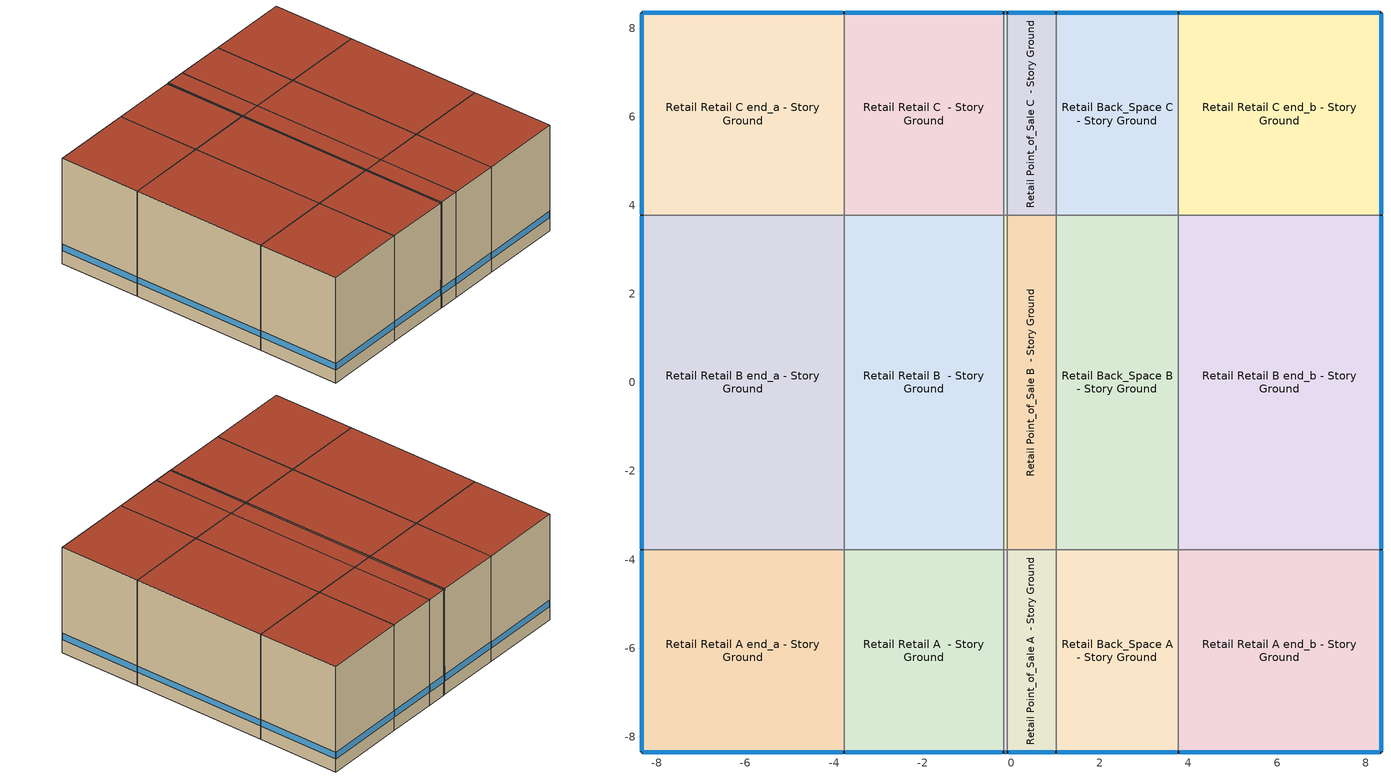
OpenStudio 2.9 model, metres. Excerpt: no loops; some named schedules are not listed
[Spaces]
Retail Retail A end_a - Story Ground
 floor ground (Foundation F 126 Perim 914 Area 209): -8.35,-8.35 -8.35,-3.78 -3.78,-3.78 -3.78,-8.35 z0
 wall outside: -8.35,-3.78 -8.35,-8.35 -3.78,-8.35 z0:6.1
 wall to Retail Retail B end_a - Story Ground: -3.78,-3.78 -8.35,-3.78 z0:6.1
 wall to Retail Retail A  - Story Ground: -3.78,-8.35 -3.78,-3.78 z0:6.1
 window: -8.35,-3.8 -8.35,-8.32 / -8.32,-8.35 -3.8,-8.35 z0.76:1.13
 roof outside: -3.78,-8.35 -3.78,-3.78 -8.35,-3.78 -8.35,-8.35 z6.1
Retail Retail B end_a - Story Ground
 floor ground (Foundation F 126 Perim 755 Area 3452): -8.35,-3.78 -8.35,3.78 -3.78,3.78 -3.78,-3.78 z0
 wall outside: -8.35,3.78 -8.35,-3.78 z0:6.1
 wall to Retail Retail C end_a - Story Ground: -3.78,3.78 -8.35,3.78 z0:6.1
 wall to Retail Retail B  - Story Ground: -3.78,-3.78 -3.78,3.78 z0:6.1
 window: -8.35,3.75 -8.35,-3.75 z0.76:1.13
 roof outside: -3.78,-3.78 -3.78,3.78 -8.35,3.78 -8.35,-3.78 z6.1
Retail Retail C end_a - Story Ground
 floor ground (Foundation F 126 Perim 914 Area 209): -8.35,3.78 -8.35,8.35 -3.78,8.35 -3.78,3.78 z0
 wall outside: -3.78,8.35 -8.35,8.35 -8.35,3.78 z0:6.1
 wall to Retail Retail C  - Story Ground: -3.78,3.78 -3.78,8.35 z0:6.1
 window: -8.35,8.32 -8.35,3.8 / -3.8,8.35 -8.32,8.35 z0.76:1.13
 roof outside: -3.78,3.78 -3.78,8.35 -8.35,8.35 -8.35,3.78 z6.1
Retail Retail A  - Story Ground
 floor ground (Foundation F 126 Perim 36 Area 1647): -3.78,-8.35 -3.78,-3.78 -0.17,-3.78 -0.17,-8.35 z0
 wall outside: -3.78,-8.35 -0.17,-8.35 z0:6.1
 wall to Retail Retail B  - Story Ground: -0.17,-3.78 -3.78,-3.78 z0:6.1
 wall to Retail Entry A  - Story Ground: -0.17,-8.35 -0.17,-3.78 z0:6.1
 window: -3.75,-8.35 -0.2,-8.35 z0.76:1.13
 roof outside: -0.17,-8.35 -0.17,-3.78 -3.78,-3.78 -3.78,-8.35 z6.1
Retail Retail B  - Story Ground
 floor ground (Foundation F 126 Perim 00 Area 272): -3.78,-3.78 -3.78,3.78 -0.17,3.78 -0.17,-3.78 z0
 wall to Retail Retail C  - Story Ground: -0.17,3.78 -3.78,3.78 z0:6.1
 wall to Retail Entry B  - Story Ground: -0.17,-3.78 -0.17,3.78 z0:6.1
 roof outside: -0.17,-3.78 -0.17,3.78 -3.78,3.78 -3.78,-3.78 z6.1
Retail Retail C  - Story Ground
 floor ground (Foundation F 126 Perim 36 Area 1647): -3.78,3.78 -3.78,8.35 -0.17,8.35 -0.17,3.78 z0
 wall outside: -0.17,8.35 -3.78,8.35 z0:6.1
 wall to Retail Entry C  - Story Ground: -0.17,3.78 -0.17,8.35 z0:6.1
 window: -0.2,8.35 -3.75,8.35 z0.76:1.13
 roof outside: -0.17,3.78 -0.17,8.35 -3.78,8.35 -3.78,3.78 z6.1
Retail Entry A  - Story Ground
 floor ground (Foundation F 126 Perim 009 Area 04): -0.17,-8.35 -0.17,-3.78 -0.09,-3.78 -0.09,-8.35 z0
 wall outside: -0.17,-8.35 -0.09,-8.35 z0:6.1
 wall to Retail Entry B  - Story Ground: -0.09,-3.78 -0.17,-3.78 z0:6.1
 wall to Retail Point_of_Sale A  - Story Ground: -0.09,-8.35 -0.09,-3.78 z0:6.1
 window: -0.15,-8.35 -0.11,-8.35 z0.76:1.64
 roof outside: -0.09,-8.35 -0.09,-3.78 -0.17,-3.78 -0.17,-8.35 z6.1
Retail Entry B  - Story Ground
 floor ground (Foundation F 126 Perim 00 Area 066): -0.17,-3.78 -0.17,3.78 -0.09,3.78 -0.09,-3.78 z0
 wall to Retail Entry C  - Story Ground: -0.09,3.78 -0.17,3.78 z0:6.1
 wall to Retail Point_of_Sale B  - Story Ground: -0.09,-3.78 -0.09,3.78 z0:6.1
 roof outside: -0.09,-3.78 -0.09,3.78 -0.17,3.78 -0.17,-3.78 z6.1
Retail Entry C  - Story Ground
 floor ground (Foundation F 126 Perim 009 Area 04): -0.17,3.78 -0.17,8.35 -0.09,8.35 -0.09,3.78 z0
 wall outside: -0.09,8.35 -0.17,8.35 z0:6.1
 wall to Retail Point_of_Sale C  - Story Ground: -0.09,3.78 -0.09,8.35 z0:6.1
 window: -0.11,8.35 -0.15,8.35 z0.76:1.64
 roof outside: -0.09,3.78 -0.09,8.35 -0.17,8.35 -0.17,3.78 z6.1
Retail Point_of_Sale A  - Story Ground
 floor ground (Foundation F 126 Perim 11 Area 501): -0.09,-8.35 -0.09,-3.78 1.01,-3.78 1.01,-8.35 z0
 wall outside: -0.09,-8.35 1.01,-8.35 z0:6.1
 wall to Retail Point_of_Sale B  - Story Ground: 1.01,-3.78 -0.09,-3.78 z0:6.1
 wall to Retail Back_Space A  - Story Ground: 1.01,-8.35 1.01,-3.78 z0:6.1
 window: -0.06,-8.35 0.99,-8.35 z0.76:1.15
 roof outside: 1.01,-8.35 1.01,-3.78 -0.09,-3.78 -0.09,-8.35 z6.1
Retail Point_of_Sale B  - Story Ground
 floor ground (Foundation F 126 Perim 00 Area 828): -0.09,-3.78 -0.09,3.78 1.01,3.78 1.01,-3.78 z0
 wall to Retail Point_of_Sale C  - Story Ground: 1.01,3.78 -0.09,3.78 z0:6.1
 wall to Retail Back_Space B  - Story Ground: 1.01,-3.78 1.01,3.78 z0:6.1
 roof outside: 1.01,-3.78 1.01,3.78 -0.09,3.78 -0.09,-3.78 z6.1
Retail Point_of_Sale C  - Story Ground
 floor ground (Foundation F 126 Perim 11 Area 501): -0.09,3.78 -0.09,8.35 1.01,8.35 1.01,3.78 z0
 wall outside: 1.01,8.35 -0.09,8.35 z0:6.1
 wall to Retail Back_Space C  - Story Ground: 1.01,3.78 1.01,8.35 z0:6.1
 window: 0.99,8.35 -0.06,8.35 z0.76:1.15
 roof outside: 1.01,3.78 1.01,8.35 -0.09,8.35 -0.09,3.78 z6.1
Retail Back_Space A  - Story Ground
 floor ground (Foundation F 126 Perim 276 Area 1264): 1.01,-8.35 1.01,-3.78 3.78,-3.78 3.78,-8.35 z0
 wall outside: 1.01,-8.35 3.78,-8.35 z0:6.1
 wall to Retail Back_Space B  - Story Ground: 3.78,-3.78 1.01,-3.78 z0:6.1
 wall to Retail Retail A end_b - Story Ground: 3.78,-8.35 3.78,-3.78 z0:6.1
 window: 1.04,-8.35 3.75,-8.35 z0.76:1.13
 roof outside: 3.78,-8.35 3.78,-3.78 1.01,-3.78 1.01,-8.35 z6.1
Retail Back_Space B  - Story Ground
 floor ground (Foundation F 126 Perim 00 Area 2087): 1.01,-3.78 1.01,3.78 3.78,3.78 3.78,-3.78 z0
 wall to Retail Back_Space C  - Story Ground: 3.78,3.78 1.01,3.78 z0:6.1
 wall to Retail Retail B end_b - Story Ground: 3.78,-3.78 3.78,3.78 z0:6.1
 roof outside: 3.78,-3.78 3.78,3.78 1.01,3.78 1.01,-3.78 z6.1
Retail Back_Space C  - Story Ground
 floor ground (Foundation F 126 Perim 276 Area 1264): 1.01,3.78 1.01,8.35 3.78,8.35 3.78,3.78 z0
 wall outside: 3.78,8.35 1.01,8.35 z0:6.1
 wall to Retail Retail C end_b - Story Ground: 3.78,3.78 3.78,8.35 z0:6.1
 window: 3.75,8.35 1.04,8.35 z0.76:1.13
 roof outside: 3.78,3.78 3.78,8.35 1.01,8.35 1.01,3.78 z6.1
Retail Retail A end_b - Story Ground
 floor ground (Foundation F 126 Perim 914 Area 209): 3.78,-8.35 3.78,-3.78 8.35,-3.78 8.35,-8.35 z0
 wall outside: 3.78,-8.35 8.35,-8.35 8.35,-3.78 z0:6.1
 wall to Retail Retail B end_b - Story Ground: 8.35,-3.78 3.78,-3.78 z0:6.1
 window: 8.35,-8.32 8.35,-3.8 / 3.8,-8.35 8.32,-8.35 z0.76:1.13
 roof outside: 8.35,-8.35 8.35,-3.78 3.78,-3.78 3.78,-8.35 z6.1
Retail Retail B end_b - Story Ground
 floor ground (Foundation F 126 Perim 755 Area 3452): 3.78,-3.78 3.78,3.78 8.35,3.78 8.35,-3.78 z0
 wall outside: 8.35,-3.78 8.35,3.78 z0:6.1
 wall to Retail Retail C end_b - Story Ground: 8.35,3.78 3.78,3.78 z0:6.1
 window: 8.35,-3.75 8.35,3.75 z0.76:1.13
 roof outside: 8.35,-3.78 8.35,3.78 3.78,3.78 3.78,-3.78 z6.1
Retail Retail C end_b - Story Ground
 floor ground (Foundation F 126 Perim 914 Area 209): 3.78,3.78 3.78,8.35 8.35,8.35 8.35,3.78 z0
 wall outside: 8.35,3.78 8.35,8.35 3.78,8.35 z0:6.1
 window: 8.32,8.35 3.8,8.35 / 8.35,3.8 8.35,8.32 z0.76:1.13
 roof outside: 8.35,3.78 8.35,8.35 3.78,8.35 3.78,3.78 z6.1
[Site]
Youngstown Muni_OH_USA: Latitude {deg}=41.25; Longitude {deg}=-80.67; Time Zone {hr}=-5; Elevation {m}=362; Terrain=City
[Site:WaterMainsTemperature]
Calculation Method=Correlation; Annual Average Outdoor Air Temperature {C}=10.4617; Maximum Difference In Monthly Average Outdoor Air Temperatures {deltaC}=26.79
[SizingPeriod:DesignDay] Daily Dry-Bulb Temperature Range {deltaC}=11.5; Barometric Pressure {Pa}=97051; Wind Speed {m/s}=4.3; Wind Direction {deg}=230; Sky Clearness=0; Rain Indicator=0; Snow Indicator=0; Day of Month=21; Month=7; Day Type=SummerDesignDay; Daylight Saving Time Indicator=0; Dry-Bulb Temperature Range Modifier Type=DefaultMultipliers; Solar Model Indicator=ASHRAETau; ASHRAE Taub=0.424; ASHRAE Taud=2.17
Name | Maximum Dry-Bulb Temperature {C} | Humidity Indicating Conditions at Maximum Dry-Bulb | Humidity Indicating Type
Youngstown Muni Ann Clg .4% Condns DB=>MWB 1 | 31.4 | 22.5 | Wetbulb
Youngstown Muni Ann Clg .4% Condns WB=>MDB 1 | 29.1 | 23.9 | Wetbulb
Youngstown Muni Ann Clg 1% Condns DB=>MWB 1 | 29.9 | 21.7 | Wetbulb
Youngstown Muni Ann Clg 2% Condns DP=>MDB 1 | 24.6 | 20.8 | Dewpoint
[ClimateZones]
Climate Zone Institution Name 1=ASHRAE; Climate Zone Document Name 1=ANSI/ASHRAE Standard 169; Climate Zone Document Year 1=2006; Climate Zone Value 1=ASHRAE 169-2013-5A
[Building]
ComStock DOE Ref Pre-1980|RetailStandalone: North Axis {deg}=315; Default Construction Set=ComStock DOE Ref Pre-1980 - Retail - ASHRAE 169-2013-5A; Default Schedule Set=Building Default Schedule Set; Standards Building Type=Retail
[Site:GroundTemperature:FCfactorMethod]
January Ground Temperature {C}=9.7; February Ground Temperature {C}=6; March Ground Temperature {C}=-2.2; April Ground Temperature {C}=-3.4; May Ground Temperature {C}=-4.2; June Ground Temperature {C}=2.7; July Ground Temperature {C}=7.5; August Ground Temperature {C}=13.7; September Ground Temperature {C}=18.6; October Ground Temperature {C}=22; November Ground Temperature {C}=20.7; December Ground Temperature {C}=16.5
[Construction:FfactorGroundFloor] F-Factor {W/m-K}=1.26344
Name | Area {m2} | PerimeterExposed {m}
Foundation F 126 Perim 914 Area 209 | 20.9032 | 9.144
Foundation F 126 Perim 276 Area 1264 | 12.6399 | 2.76462
Foundation F 126 Perim 755 Area 3452 | 34.5213 | 7.55058
Foundation F 126 Perim 00 Area 2087 | 20.8745 | 0
Foundation F 126 Perim 11 Area 501 | 5.01473 | 1.09683
Foundation F 126 Perim 00 Area 828 | 8.28174 | 0
Foundation F 126 Perim 36 Area 1647 | 16.4698 | 3.60231
Foundation F 126 Perim 009 Area 04 | 0.396904 | 0.0868118
Foundation F 126 Perim 00 Area 272 | 27.1996 | 0
Foundation F 126 Perim 00 Area 066 | 0.65548 | 0
[DefaultConstructionSet]
ComStock DOE Ref Pre-1980 - Retail - ASHRAE 169-2013-5A: Default Exterior Surface Constructions=Default Surface Constructions 1; Default Interior Surface Constructions=Default Surface Constructions 2; Default Ground Contact Surface Constructions=Default Surface Constructions 3; Default Exterior SubSurface Constructions=Default Sub Surface Constructions 1; Default Interior SubSurface Constructions=Default Sub Surface Constructions 2; Interior Partition Construction=Typical Interior Partition
[DefaultSurfaceConstructions]
Name | Floor Construction | Wall Construction | Roof Ceiling Construction
Default Surface Constructions 1 | Typical Insulated Exterior Mass Floor | Typical Insulated Wood Framed Exterior Wall R-6.41 | Typical IEAD Roof R-13.89
Default Surface Constructions 2 | Typical Interior Floor | Typical Interior Wall | Typical Interior Ceiling
Default Surface Constructions 3 | Typical Insulated Carpeted 6in Slab Floor | Typical Insulated Basement Mass Wall
[Construction]
Typical Insulated Exterior Mass Floor: 4 in. Normalweight Concrete Floor, Typical Carpet Pad
Typical IEAD Roof R-13.89: Roof Membrane, Typical Insulation R-12.77, Metal Roof Surface
Typical Interior Floor: 100mm Normalweight concrete floor, CP02 CARPET PAD
Typical Interior Wall: G01 13mm gypsum board, G01 13mm gypsum board
Typical Interior Ceiling: CP02 CARPET PAD, 100mm Normalweight concrete floor
Typical Insulated Carpeted 6in Slab Floor: 6 in. Normalweight Concrete Floor, Typical Carpet Pad
Typical Insulated Basement Mass Wall: 8 in. Concrete Block Basement Wall
U 0.62 SHGC 0.41 Simple Glazing Window U-0.62 SHGC 0.41: U 0.62 SHGC 0.41 Simple Glazing U-0.62 SHGC 0.41
U 0.62 SHGC 0.41 Simple Glazing Window U-0.62 SHGC 0.41 1: U 0.62 SHGC 0.41 Simple Glazing U-0.62 SHGC 0.41 1
Typical Insulated Metal Door: F08 Metal surface, Typical Insulation R-4.23 1
U 0.88 SHGC 0.16 Sgl Ref-A-L Clr 6mm: REF A CLEAR LO 6MM
Typical Overhead Door: Typical Insulation R-4.23 1
Typical Interior Window: Clear 3mm
Typical Interior Door; Typical Interior Partition: G05 25mm wood
Typical Insulated Wood Framed Exterior Wall R-6.41: 25mm Stucco, 5/8 in. Gypsum Board, Typical Insulation R-4.23 1, 5/8 in. Gypsum Board
InteriorFurnishings 1: Std Wood 6inch 1
[Material] Thermal Absorptance=0.9
Name | Roughness | Thickness {m} | Conductivity {W/m-K} | Density {kg/m3} | Specific Heat {J/kg-K} | Solar Absorptance | Visible Absorptance
4 in. Normalweight Concrete Floor | MediumRough | 0.1016 | 2.31 | 2322 | 832 | 0.7 | 0.7
25mm Stucco | Smooth | 0.0254 | 0.72 | 1856 | 840 | 0.7 | 0.7
5/8 in. Gypsum Board | MediumSmooth | 0.0159 | 0.16 | 800 | 1090 | 0.7 | 0.7
Roof Membrane | VeryRough | 0.0095 | 0.16 | 1121.29 | 1460 | 0.7 | 0.7
Metal Roof Surface; F08 Metal surface | Smooth | 0.0008 | 45.28 | 7824 | 500 | 0.7 | 0.7
100mm Normalweight concrete floor | MediumRough | 0.1016 | 2.31045 | 2322 | 832.557 | 0.7 | 0.7
G01 13mm gypsum board | Smooth | 0.0127 | 0.160031 | 800.001 | 1090.73 | 0.7 | 0.5
6 in. Normalweight Concrete Floor | MediumRough | 0.1524 | 2.31 | 2322 | 832 | 0.7 | 0.7
8 in. Concrete Block Basement Wall | MediumRough | 0.2032 | 1.326 | 1842 | 912 | 0.7 | 0.7
G05 25mm wood | MediumSmooth | 0.0254 | 0.15 | 608 | 1630 | 0.5 | 0.5
Std Wood 6inch 1 | MediumSmooth | 0.15 | 0.12 | 540 | 1210 | 0.7 | 0.7
[Material:NoMass] Roughness=Smooth; Thermal Absorptance=0.9; Solar Absorptance=0.7
Name | Thermal Resistance {m2-K/W} | Visible Absorptance
Typical Carpet Pad; CP02 CARPET PAD | 0.21648 | 0.8
Typical Insulation R-12.77 | 2.24922 | 0.7
Typical Insulation R-4.23 1 | 0.74519 | 0.7
[DefaultSubSurfaceConstructions]
Name | Fixed Window Construction | Operable Window Construction | Door Construction | Glass Door Construction | Overhead Door Construction | Tubular Daylight Dome Construction | Tubular Daylight Diffuser Construction
Default Sub Surface Constructions 1 | U 0.62 SHGC 0.41 Simple Glazing Window U-0.62 SHGC 0.41 | U 0.62 SHGC 0.41 Simple Glazing Window U-0.62 SHGC 0.41 1 | Typical Insulated Metal Door | U 0.88 SHGC 0.16 Sgl Ref-A-L Clr 6mm | Typical Overhead Door | Typical Interior Window | Typical Interior Window
Default Sub Surface Constructions 2 | Typical Interior Window | Typical Interior Window | Typical Interior Door
[WindowMaterial:SimpleGlazingSystem] U-Factor {W/m2-K}=3.52052; Solar Heat Gain Coefficient=0.41; Visible Transmittance=0.32
U 0.62 SHGC 0.41 Simple Glazing U-0.62 SHGC 0.41; U 0.62 SHGC 0.41 Simple Glazing U-0.62 SHGC 0.41 1
[WindowMaterial:Glazing] Optical Data Type=SpectralAverage; Infrared Transmittance at Normal Incidence=0; Front Side Infrared Hemispherical Emissivity=0.84; Conductivity {W/m-K}=0.9; Dirt Correction Factor for Solar and Visible Transmittance=1; Solar Diffusing=No
Name | Thickness {m} | Solar Transmittance at Normal Incidence | Front Side Solar Reflectance at Normal Incidence | Back Side Solar Reflectance at Normal Incidence | Visible Transmittance at Normal Incidence | Front Side Visible Reflectance at Normal Incidence | Back Side Visible Reflectance at Normal Incidence | Back Side Infrared Hemispherical Emissivity
REF A CLEAR LO 6MM | 0.006 | 0.066 | 0.341 | 0.493 | 0.08 | 0.41 | 0.37 | 0.4
Clear 3mm | 0.003 | 0.837 | 0.075 | 0.075 | 0.898 | 0.081 | 0.081 | 0.84
[SpaceType] Standards Building Type=Retail
Name | Default Schedule Set | Design Specification Outdoor Air Object | Standards Space Type
Retail Entry - ComStock DOE Ref Pre-1980 | Retail Entry Schedule Set | Retail Entry Ventilation | Entry
Retail Point_of_Sale - ComStock DOE Ref Pre-1980 | Retail Point_of_Sale Schedule Set | Retail Point_of_Sale Ventilation | Point_of_Sale
Retail Back_Space - ComStock DOE Ref Pre-1980 | Retail Back_Space Schedule Set | Retail Back_Space Ventilation | Back_Space
Retail Retail - ComStock DOE Ref Pre-1980 | Retail Retail Schedule Set | Retail Retail Ventilation | Retail
[BuildingStory]
Story Ground: Nominal Z Coordinate {m}=0; Nominal Floor to Floor Height {m}=6.096
[Space] Building Story=Story Ground
Name | Space Type | Thermal Zone
Retail Retail A end_a - Story Ground | Retail Retail - ComStock DOE Ref Pre-1980 | Zone Retail Retail A end_a - Story Ground
Retail Retail B end_a - Story Ground | Retail Retail - ComStock DOE Ref Pre-1980 | Zone Retail Retail B end_a - Story Ground
Retail Retail C end_a - Story Ground | Retail Retail - ComStock DOE Ref Pre-1980 | Zone Retail Retail C end_a - Story Ground
Retail Retail A  - Story Ground | Retail Retail - ComStock DOE Ref Pre-1980 | Zone Retail Retail A  - Story Ground
Retail Retail B  - Story Ground | Retail Retail - ComStock DOE Ref Pre-1980 | Zone Retail Retail B  - Story Ground
Retail Retail C  - Story Ground | Retail Retail - ComStock DOE Ref Pre-1980 | Zone Retail Retail C  - Story Ground
Retail Entry A  - Story Ground | Retail Entry - ComStock DOE Ref Pre-1980 | Zone Retail Entry A  - Story Ground
Retail Entry B  - Story Ground | Retail Entry - ComStock DOE Ref Pre-1980 | Zone Retail Entry B  - Story Ground
Retail Entry C  - Story Ground | Retail Entry - ComStock DOE Ref Pre-1980 | Zone Retail Entry C  - Story Ground
Retail Point_of_Sale A  - Story Ground | Retail Point_of_Sale - ComStock DOE Ref Pre-1980 | Zone Retail Point_of_Sale A  - Story Ground
Retail Point_of_Sale B  - Story Ground | Retail Point_of_Sale - ComStock DOE Ref Pre-1980 | Zone Retail Point_of_Sale B  - Story Ground
Retail Point_of_Sale C  - Story Ground | Retail Point_of_Sale - ComStock DOE Ref Pre-1980 | Zone Retail Point_of_Sale C  - Story Ground
Retail Back_Space A  - Story Ground | Retail Back_Space - ComStock DOE Ref Pre-1980 | Zone Retail Back_Space A  - Story Ground
Retail Back_Space B  - Story Ground | Retail Back_Space - ComStock DOE Ref Pre-1980 | Zone Retail Back_Space B  - Story Ground
Retail Back_Space C  - Story Ground | Retail Back_Space - ComStock DOE Ref Pre-1980 | Zone Retail Back_Space C  - Story Ground
Retail Retail A end_b - Story Ground | Retail Retail - ComStock DOE Ref Pre-1980 | Zone Retail Retail A end_b - Story Ground
Retail Retail B end_b - Story Ground | Retail Retail - ComStock DOE Ref Pre-1980 | Zone Retail Retail B end_b - Story Ground
Retail Retail C end_b - Story Ground | Retail Retail - ComStock DOE Ref Pre-1980 | Zone Retail Retail C end_b - Story Ground
[ThermalZone] Multiplier=1; Use Ideal Air Loads=No
Name | Thermostat
Zone Retail Retail A end_a - Story Ground | Retail Retail - ComStock DOE Ref Pre-1980 Thermostat 1
Zone Retail Retail B end_a - Story Ground | Retail Retail - ComStock DOE Ref Pre-1980 Thermostat 4
Zone Retail Retail C end_a - Story Ground | Retail Retail - ComStock DOE Ref Pre-1980 Thermostat 7
Zone Retail Retail A  - Story Ground | Retail Retail - ComStock DOE Ref Pre-1980 Thermostat
Zone Retail Retail B  - Story Ground | Retail Retail - ComStock DOE Ref Pre-1980 Thermostat 3
Zone Retail Retail C  - Story Ground | Retail Retail - ComStock DOE Ref Pre-1980 Thermostat 6
Zone Retail Entry A  - Story Ground | Retail Entry - ComStock DOE Ref Pre-1980 Thermostat
Zone Retail Entry B  - Story Ground | Retail Entry - ComStock DOE Ref Pre-1980 Thermostat 1
Zone Retail Entry C  - Story Ground | Retail Entry - ComStock DOE Ref Pre-1980 Thermostat 2
Zone Retail Point_of_Sale A  - Story Ground | Retail Point_of_Sale - ComStock DOE Ref Pre-1980 Thermostat
Zone Retail Point_of_Sale B  - Story Ground | Retail Point_of_Sale - ComStock DOE Ref Pre-1980 Thermostat 1
Zone Retail Point_of_Sale C  - Story Ground | Retail Point_of_Sale - ComStock DOE Ref Pre-1980 Thermostat 2
Zone Retail Back_Space A  - Story Ground | Retail Back_Space - ComStock DOE Ref Pre-1980 Thermostat
Zone Retail Back_Space B  - Story Ground | Retail Back_Space - ComStock DOE Ref Pre-1980 Thermostat 1
Zone Retail Back_Space C  - Story Ground | Retail Back_Space - ComStock DOE Ref Pre-1980 Thermostat 2
Zone Retail Retail A end_b - Story Ground | Retail Retail - ComStock DOE Ref Pre-1980 Thermostat 2
Zone Retail Retail B end_b - Story Ground | Retail Retail - ComStock DOE Ref Pre-1980 Thermostat 5
Zone Retail Retail C end_b - Story Ground | Retail Retail - ComStock DOE Ref Pre-1980 Thermostat 8
[People:Definition] Number of People Calculation Method=People/Area; Fraction Radiant=0.3
Name | People per Space Floor Area {person/m2}
Retail Back_Space People Definition | 0.0358438
Retail Entry People Definition; Retail Point_of_Sale People Definition; Retail Retail People Definition | 0.161459
[People] Work Efficiency Schedule=Work Efficiency Schedule; Clothing Insulation Schedule=Clothing Schedule; Air Velocity Schedule=Air Velocity Schedule; Multiplier=1
Name | People Definition | Space or SpaceType
Retail Back_Space People | Retail Back_Space People Definition | Retail Back_Space - ComStock DOE Ref Pre-1980
Retail Entry People | Retail Entry People Definition | Retail Entry - ComStock DOE Ref Pre-1980
Retail Point_of_Sale People | Retail Point_of_Sale People Definition | Retail Point_of_Sale - ComStock DOE Ref Pre-1980
Retail Retail People | Retail Retail People Definition | Retail Retail - ComStock DOE Ref Pre-1980
[Lights:Definition] Design Level Calculation Method=Watts/Area; Fraction Visible=0.2; Return Air Fraction=0
Name | Watts per Space Floor Area {W/m2} | Fraction Radiant
Retail Retail - ComStock DOE Ref Pre-1980 General Lights Definition; Retail Point_of_Sale - ComStock DOE Ref Pre-1980 General Lights Definition | 4.64993 | 0.365
Retail Retail - ComStock DOE Ref Pre-1980 Task Lights Definition; Retail Point_of_Sale - ComStock DOE Ref Pre-1980 Task Lights Definition | 0.570785 | 0.165
Retail Back_Space - ComStock DOE Ref Pre-1980 General Lights Definition | 1.6733 | 0.365
Retail Entry - ComStock DOE Ref Pre-1980 General Lights Definition | 1.3747 | 0.465
Retail Entry - ComStock DOE Ref Pre-1980 Task Lights Definition | 0.169063 | 0.165
Retail Entry - ComStock DOE Ref Pre-1980 Wall Wash Lights Definition | 0.477528 | 0.165
[ElectricEquipment:Definition] Design Level Calculation Method=Watts/Area; Fraction Latent=0; Fraction Radiant=0.5; Fraction Lost=0
Name | Watts per Space Floor Area {W/m2}
Retail Back_Space Elec Equip Definition | 5.92185
Retail Entry Elec Equip Definition; Retail Retail Elec Equip Definition | 2.36874
Retail Point_of_Sale Elec Equip Definition | 15.7916
[ElectricEquipment] Schedule=Mercantile_Retail BLDG_EQUIP_EndUseData BPR Adjusted
Name | Electric Equipment Definition | Space or SpaceType
Retail Back_Space Elec Equip | Retail Back_Space Elec Equip Definition | Retail Back_Space - ComStock DOE Ref Pre-1980
Retail Entry Elec Equip | Retail Entry Elec Equip Definition | Retail Entry - ComStock DOE Ref Pre-1980
Retail Point_of_Sale Elec Equip | Retail Point_of_Sale Elec Equip Definition | Retail Point_of_Sale - ComStock DOE Ref Pre-1980
Retail Retail Elec Equip | Retail Retail Elec Equip Definition | Retail Retail - ComStock DOE Ref Pre-1980
[DesignSpecification:OutdoorAir] Outdoor Air Method=Sum
Name | Outdoor Air Flow per Floor Area {m3/s-m2}
Retail Back_Space Ventilation | 0.000762
Retail Entry Ventilation; Retail Point_of_Sale Ventilation; Retail Retail Ventilation | 0.001524
[DefaultScheduleSet]
Name | Number of People Schedule | People Activity Level Schedule | Lighting Schedule | Electric Equipment Schedule | Infiltration Schedule | Hours of Operation Schedule
Retail Back_Space Schedule Set; Retail Entry Schedule Set; Retail Point_of_Sale Schedule Set; Retail Retail Schedule Set | Retail Bldg Occ | Retail Activity | Mercantile_Retail BLDG_LIGHT_EndUseData | Mercantile_Retail BLDG_EQUIP_EndUseData | Retail Infil Half On
Building Default Schedule Set |  |  |  |  |  | Building Hours of Operation NonResidential
[SpaceInfiltration:DesignFlowRate] Schedule=Always On Discrete; Design Flow Rate Calculation Method=Flow/ExteriorArea; Constant Term Coefficient=0; Temperature Term Coefficient=0; Velocity Term Coefficient=0.224; Velocity Squared Term Coefficient=0
Name | Space or SpaceType | Flow per Exterior Surface Area {m3/s-m2}
Retail Back_Space A  - Story Ground Infiltration | Retail Back_Space A  - Story Ground | 0.000585847
Retail Back_Space C  - Story Ground Infiltration | Retail Back_Space C  - Story Ground | 0.000585847
Retail Entry A  - Story Ground Infiltration | Retail Entry A  - Story Ground | 0.000585847
Retail Entry C  - Story Ground Infiltration | Retail Entry C  - Story Ground | 0.000585847
Retail Point_of_Sale A  - Story Ground Infiltration | Retail Point_of_Sale A  - Story Ground | 0.000585847
Retail Point_of_Sale C  - Story Ground Infiltration | Retail Point_of_Sale C  - Story Ground | 0.000585847
Retail Retail A  - Story Ground Infiltration | Retail Retail A  - Story Ground | 0.000585847
Retail Retail A end_a - Story Ground Infiltration | Retail Retail A end_a - Story Ground | 0.000745623
Retail Retail A end_b - Story Ground Infiltration | Retail Retail A end_b - Story Ground | 0.000745623
Retail Retail B end_a - Story Ground Infiltration | Retail Retail B end_a - Story Ground | 0.000585847
Retail Retail B end_b - Story Ground Infiltration | Retail Retail B end_b - Story Ground | 0.000585847
Retail Retail C  - Story Ground Infiltration | Retail Retail C  - Story Ground | 0.000585847
Retail Retail C end_a - Story Ground Infiltration | Retail Retail C end_a - Story Ground | 0.000745623
Retail Retail C end_b - Story Ground Infiltration | Retail Retail C end_b - Story Ground | 0.000745623
[Exterior:Lights:Definition]
Name | Design Level {W}
Parking Areas and Drives Def (W/ft^2) | 0.0414577
Building Facades Def (W/ft^2) | 0.2
Main Entries Def (W/ft) | 30
Other Doors Def (W/ft) | 20
[Exterior:Lights] Schedule=Always On Discrete; Control Option=AstronomicalClock
Name | Exterior Lights Definition | Multiplier
Parking Areas and Drives | Parking Areas and Drives Def (W/ft^2) | 4252.71
Building Facades | Building Facades Def (W/ft^2) | 4381.78
Main Entries | Main Entries Def (W/ft) | 8
Other Doors | Other Doors Def (W/ft) | 3.516
[ThermostatSetpoint:DualSetpoint] Heating Setpoint Temperature Schedule=Retail HtgSetp
Name | Cooling Setpoint Temperature Schedule
Retail Back_Space - ComStock DOE Ref Pre-1980 Thermostat; Retail Back_Space - ComStock DOE Ref Pre-1980 Thermostat 1; Retail Back_Space - ComStock DOE Ref Pre-1980 Thermostat 2; Retail Point_of_Sale - ComStock DOE Ref Pre-1980 Thermostat; Retail Point_of_Sale - ComStock DOE Ref Pre-1980 Thermostat 1; Retail Point_of_Sale - ComStock DOE Ref Pre-1980 Thermostat 2; Retail Retail - ComStock DOE Ref Pre-1980 Thermostat; Retail Retail - ComStock DOE Ref Pre-1980 Thermostat 1; Retail Retail - ComStock DOE Ref Pre-1980 Thermostat 2; Retail Retail - ComStock DOE Ref Pre-1980 Thermostat 3; Retail Retail - ComStock DOE Ref Pre-1980 Thermostat 4; Retail Retail - ComStock DOE Ref Pre-1980 Thermostat 5; Retail Retail - ComStock DOE Ref Pre-1980 Thermostat 6; Retail Retail - ComStock DOE Ref Pre-1980 Thermostat 7; Retail Retail - ComStock DOE Ref Pre-1980 Thermostat 8 | Retail ClgSetp
Retail Entry - ComStock DOE Ref Pre-1980 Thermostat; Retail Entry - ComStock DOE Ref Pre-1980 Thermostat 1; Retail Entry - ComStock DOE Ref Pre-1980 Thermostat 2 | Retail FRONT ENTRY COOLING
[InternalMass:Definition]
Internal Mass Definition 2: Construction=InteriorFurnishings 1; Design Level Calculation Method=SurfaceArea/Area; Surface Area per Space Floor Area=2
[InternalMass] Internal Mass Definition=Internal Mass Definition 2; Multiplier=1
Name | Space or SpaceType
Retail Retail C end_b - Story Ground Mass | Retail Retail C end_b - Story Ground
Retail Retail A end_b - Story Ground Mass | Retail Retail A end_b - Story Ground
Retail Back_Space C  - Story Ground Mass | Retail Back_Space C  - Story Ground
Retail Retail B end_b - Story Ground Mass | Retail Retail B end_b - Story Ground
Retail Back_Space B  - Story Ground Mass | Retail Back_Space B  - Story Ground
Retail Point_of_Sale C  - Story Ground Mass | Retail Point_of_Sale C  - Story Ground
Retail Point_of_Sale B  - Story Ground Mass | Retail Point_of_Sale B  - Story Ground
Retail Retail A  - Story Ground Mass | Retail Retail A  - Story Ground
Retail Retail C end_a - Story Ground Mass | Retail Retail C end_a - Story Ground
Retail Retail A end_a - Story Ground Mass | Retail Retail A end_a - Story Ground
Retail Retail B end_a - Story Ground Mass | Retail Retail B end_a - Story Ground
Retail Point_of_Sale A  - Story Ground Mass | Retail Point_of_Sale A  - Story Ground
Retail Back_Space A  - Story Ground Mass | Retail Back_Space A  - Story Ground
Retail Retail B  - Story Ground Mass | Retail Retail B  - Story Ground
Retail Retail C  - Story Ground Mass | Retail Retail C  - Story Ground
[Lights] Schedule=Mercantile_Retail BLDG_LIGHT_EndUseData BPR Adjusted; Fraction Replaceable=1
Name | Lights Definition | Space or SpaceType
Retail Retail - ComStock DOE Ref Pre-1980 General Lighting | Retail Retail - ComStock DOE Ref Pre-1980 General Lights Definition | Retail Retail - ComStock DOE Ref Pre-1980
Retail Retail - ComStock DOE Ref Pre-1980 Task Lighting | Retail Retail - ComStock DOE Ref Pre-1980 Task Lights Definition | Retail Retail - ComStock DOE Ref Pre-1980
Retail Back_Space - ComStock DOE Ref Pre-1980 General Lighting | Retail Back_Space - ComStock DOE Ref Pre-1980 General Lights Definition | Retail Back_Space - ComStock DOE Ref Pre-1980
Retail Point_of_Sale - ComStock DOE Ref Pre-1980 General Lighting | Retail Point_of_Sale - ComStock DOE Ref Pre-1980 General Lights Definition | Retail Point_of_Sale - ComStock DOE Ref Pre-1980
Retail Point_of_Sale - ComStock DOE Ref Pre-1980 Task Lighting | Retail Point_of_Sale - ComStock DOE Ref Pre-1980 Task Lights Definition | Retail Point_of_Sale - ComStock DOE Ref Pre-1980
Retail Entry - ComStock DOE Ref Pre-1980 General Lighting | Retail Entry - ComStock DOE Ref Pre-1980 General Lights Definition | Retail Entry - ComStock DOE Ref Pre-1980
Retail Entry - ComStock DOE Ref Pre-1980 Task Lighting | Retail Entry - ComStock DOE Ref Pre-1980 Task Lights Definition | Retail Entry - ComStock DOE Ref Pre-1980
Retail Entry - ComStock DOE Ref Pre-1980 Wall Wash Lighting | Retail Entry - ComStock DOE Ref Pre-1980 Wall Wash Lights Definition | Retail Entry - ComStock DOE Ref Pre-1980
[Schedule:Ruleset]
Name | Default Day Schedule | Summer Design Day Schedule | Winter Design Day Schedule
Clothing Schedule | Clothing Schedule Default Winter Clothes
Air Velocity Schedule | Air Velocity Schedule Default
Work Efficiency Schedule | Work Efficiency Schedule Default
Retail Bldg Occ | Retail Bldg Occ Default | Retail Bldg Occ Summer Design Day | Retail Bldg Occ Winter Design Day
Retail Activity | Retail Activity Default | Retail Activity Summer Design Day | Retail Activity Winter Design Day
Mercantile_Retail BLDG_LIGHT_EndUseData | Mercantile_Retail BLDG_LIGHT_EndUseData Default | Mercantile_Retail BLDG_LIGHT_EndUseData Summer Design Day | Mercantile_Retail BLDG_LIGHT_EndUseData Winter Design Day
Mercantile_Retail BLDG_EQUIP_EndUseData | Mercantile_Retail BLDG_EQUIP_EndUseData Default | Mercantile_Retail BLDG_EQUIP_EndUseData Summer Design Day | Mercantile_Retail BLDG_EQUIP_EndUseData Winter Design Day
Retail Infil Half On | Retail Infil Half On Default | Retail Infil Half On Summer Design Day | Retail Infil Half On Winter Design Day
Retail HtgSetp | Retail HtgSetp Default | Schedule Day 5 | Schedule Day 6
Retail ClgSetp | Retail ClgSetp Default | Schedule Day 2 | Schedule Day 3
Retail FRONT ENTRY COOLING | Retail FRONT ENTRY COOLING Default | Retail FRONT ENTRY COOLING Summer Design Day | Retail FRONT ENTRY COOLING Winter Design Day
Building Hours of Operation NonResidential | Building Hours of Operation NonResidential Default | Building Hours of Operation NonResidential Summer Design Day | Building Hours of Operation NonResidential Winter Design Day
Mercantile_Retail BLDG_LIGHT_EndUseData BPR Adjusted | Mercantile_Retail BLDG_LIGHT_EndUseData Default 1 | Mercantile_Retail BLDG_LIGHT_EndUseData Summer Design Day 1 | Mercantile_Retail BLDG_LIGHT_EndUseData Winter Design Day 1
Mercantile_Retail BLDG_EQUIP_EndUseData BPR Adjusted | Mercantile_Retail BLDG_EQUIP_EndUseData Default 1 | Mercantile_Retail BLDG_EQUIP_EndUseData Summer Design Day 1 | Mercantile_Retail BLDG_EQUIP_EndUseData Winter Design Day 1
[Schedule:Day]
Retail Bldg Occ Default: Yes, 5, 45, 0, 5, 55, 0.0166667, 6, 5, 0.0333333, 6, 15, 0.05, 6, 25, 0.0666667, 6, 35, 0.0833333, 6, 45, 0.1, 6, 55, 0.116667, 7, 5, 0.133333, 7, 15, 0.15, 7, 25, 0.166667, 7, 35, 0.183333, 7, 45, 0.2, 7, 55, 0.25, 8, 5, 0.3, 8, 15, 0.35, 8, 24, 0.4, 8, 34, 0.45, 8, 44, 0.5, 8, 45, 0.5, 9, 15, 0.5, 9, 24, 0.516667, 9, 34, 0.533333, 9, 44, 0.55, 9, 54, 0.566667, 10, 4, 0.583333, 10, 14, 0.6, 10, 24, 0.616667, 10, 34, 0.633333, 10, 44, 0.65, 10, 54, 0.666667, 11, 4, 0.683333, 11, 14, 0.7, 11, 15, 0.7, 14, 45, 0.7, 14, 54, 0.716667, 15, 4, 0.733333, 15, 14, 0.75, 15, 24, 0.766667, 15, 34, 0.783333, 15, 44, 0.8, 15, 45, 0.8, 15, 54, 0.783333, 16, 4, 0.766667, 16, 15, 0.75, 16, 25, 0.733333, 16, 35, 0.716667, 16, 45, 0.7, 16, 55, 0.666667, 17, 5, 0.633333, 17, 15, 0.6, 17, 25, 0.566667, 17, 35, 0.533333, 17, 45, 0.5, 18, 15, 0.5, 18, 25, 0.488889, 18, 35, 0.477778, 18, 45, 0.466667, 18, 55, 0.455556, 19, 5, 0.444444, 19, 15, 0.433333, 19, 25, 0.422222, 19, 35, 0.411111, 19, 45, 0.4, 19, 55, 0.388889, 20, 5, 0.377778, 20, 15, 0.366667, 20, 25, 0.355556, 20, 35, 0.344444, 20, 45, 0.333333, 20, 55, 0.322222, 21, 5, 0.311111, 21, 15, 0.3, 21, 25, 0.275, 21, 35, 0.25, 21, 45, 0.225, 21, 55, 0.2, 22, 5, 0.175, 22, 15, 0.15, 22, 25, 0.125, 22, 35, 0.1, 22, 45, 0.075, 22, 55, 0.05, 23, 5, 0.025, 23, 15, 0, 24, 0, 0
Retail Bldg Occ Winter Design Day; Retail Bldg Occ Summer Design Day; Mercantile_Retail BLDG_LIGHT_EndUseData Summer Design Day; Building Hours of Operation NonResidential Winter Design Day; Building Hours of Operation NonResidential Summer Design Day: 24, 0, 1
Retail Activity Default: Yes, 24, 0, 120
Retail Activity Winter Design Day; Retail Activity Summer Design Day: 24, 0, 120
Mercantile_Retail BLDG_LIGHT_EndUseData Default: Yes, 0, 10, 0.0990279, 0, 20, 0.0908426, 0, 30, 0.0826573, 0, 40, 0.0811729, 0, 49, 0.0796886, 0, 59, 0.0782042, 1, 9, 0.0767199, 1, 19, 0.0752356, 1, 30, 0.0737512, 1, 40, 0.0724585, 1, 50, 0.0711657, 2, 0, 0.069873, 2, 9, 0.0685802, 2, 19, 0.0672875, 2, 29, 0.0659947, 2, 30, 0.0659947, 2, 39, 0.0656892, 2, 49, 0.0653837, 2, 59, 0.0650782, 3, 9, 0.0647726, 3, 19, 0.0644671, 3, 29, 0.0641616, 3, 30, 0.0641616, 3, 39, 0.0653482, 3, 49, 0.0665348, 3, 59, 0.0677214, 4, 9, 0.068908, 4, 19, 0.0700947, 4, 30, 0.0712813, 4, 40, 0.0754337, 4, 50, 0.0795862, 5, 0, 0.0837386, 5, 10, 0.087891, 5, 20, 0.0920435, 5, 30, 0.0961959, 5, 40, 0.106886, 5, 50, 0.117577, 6, 0, 0.128267, 6, 10, 0.138957, 6, 20, 0.149648, 6, 30, 0.160338, 6, 40, 0.198035, 6, 50, 0.235731, 7, 0, 0.273428, 7, 10, 0.311124, 7, 20, 0.34882, 7, 30, 0.386517, 7, 40, 0.450641, 7, 50, 0.514765, 8, 0, 0.578889, 8, 9, 0.643013, 8, 19, 0.707137, 8, 29, 0.771261, 8, 30, 0.771261, 8, 39, 0.799719, 8, 49, 0.828176, 8, 59, 0.856634, 9, 9, 0.885092, 9, 19, 0.913549, 9, 29, 0.942007, 9, 30, 0.942007, 9, 39, 0.94667, 9, 49, 0.951334, 9, 59, 0.955997, 10, 9, 0.96066, 10, 19, 0.965324, 10, 29, 0.969987, 10, 30, 0.969987, 10, 39, 0.970107, 10, 49, 0.970227, 10, 59, 0.970348, 11, 9, 0.970468, 11, 19, 0.970588, 11, 29, 0.970708, 11, 30, 0.970708, 11, 39, 0.970732, 11, 49, 0.970757, 11, 59, 0.970781, 12, 9, 0.970805, 12, 19, 0.97083, 12, 29, 0.970854, 12, 30, 0.970854, 12, 39, 0.970894, 12, 49, 0.970933, 12, 59, 0.970973, 13, 9, 0.971013, 13, 19, 0.971053, 13, 29, 0.971093, 13, 30, 0.971093, 13, 39, 0.971133, 13, 49, 0.971174, 13, 59, 0.971215, 14, 9, 0.971255, 14, 19, 0.971296, 14, 29, 0.971337, 14, 30, 0.971337, 14, 39, 0.971337, 14, 49, 0.971338, 14, 59, 0.971338, 15, 9, 0.971339, 15, 19, 0.97134, 15, 29, 0.97134, 15, 30, 0.97134, 15, 39, 0.971345, 15, 49, 0.97135, 15, 59, 0.971355, 16, 9, 0.97136, 16, 19, 0.971364, 16, 30, 0.971369, 16, 40, 0.971344, 16, 50, 0.971319, 17, 0, 0.971293, 17, 10, 0.971268, 17, 20, 0.971243, 17, 30, 0.971217, 17, 40, 0.971161, 17, 50, 0.971105, 18, 0, 0.971049, 18, 10, 0.970993, 18, 20, 0.970936, 18, 30, 0.97088, 18, 40, 0.970781, 18, 50, 0.970682, 19, 0, 0.970582, 19, 10, 0.970483, 19, 20, 0.970384, 19, 30, 0.970285, 19, 40, 0.969748, 19, 50, 0.969211, 20, 0, 0.968674, 20, 10, 0.968137, 20, 20, 0.9676, 20, 30, 0.967063, 20, 40, 0.946091, 20, 50, 0.92512, 21, 0, 0.904148, 21, 10, 0.883177, 21, 20, 0.862205, 21, 30, 0.841234, 21, 40, 0.769699, 21, 50, 0.698164, 22, 0, 0.626629, 22, 10, 0.555095, 22, 20, 0.48356, 22, 30, 0.412025, 22, 40, 0.365316, 22, 50, 0.318606, 23, 0, 0.271897, 23, 10, 0.225188, 23, 20, 0.178478, 23, 30, 0.131769, 23, 40, 0.123584, 23, 50, 0.115399, 24, 0, 0.107213
Mercantile_Retail BLDG_LIGHT_EndUseData Winter Design Day: 24, 0, 0
Retail HtgSetp Default: Yes, 5, 15, 20, 22, 15, 20, 24, 0, 20
Retail ClgSetp Default: Yes, 5, 15, 25.5556, 22, 15, 22.2222, 24, 0, 25.5556
Retail FRONT ENTRY COOLING Default: Yes, 24, 0, 90
Retail FRONT ENTRY COOLING Winter Design Day; Retail FRONT ENTRY COOLING Summer Design Day: 24, 0, 90
Building Hours of Operation NonResidential Default: 8, 15, 0, 22, 15, 1, 24, 0, 0
Schedule Day 2; Schedule Day 3: 24, 0, 22.2222
Schedule Day 5; Schedule Day 6: 24, 0, 20
[Schedule:Rule]
Schedule Rule 2: Schedule Ruleset=Retail Bldg Occ; Rule Order=1; Day Schedule=Retail Bldg Occ Sat Day; Apply Saturday=Yes; Date Specification Type=DateRange; Start Month=1; Start Day=1; End Month=12; End Day=31
Schedule Rule 3: Schedule Ruleset=Retail Bldg Occ; Rule Order=0; Day Schedule=Retail Bldg Occ Sun Day; Date Specification Type=DateRange; Start Month=1; Start Day=1; End Month=12; End Day=31; Apply Sunday=Yes
Schedule Rule 5: Schedule Ruleset=Mercantile_Retail BLDG_LIGHT_EndUseData; Rule Order=0; Day Schedule=Mercantile_Retail BLDG_LIGHT_EndUseData Sun Day; Date Specification Type=DateRange; Start Month=1; Start Day=1; End Month=12; End Day=31; Apply Sunday=Yes
Schedule Rule 10: Schedule Ruleset=Retail HtgSetp; Rule Order=1; Day Schedule=Retail HtgSetp Sat Day; Apply Saturday=Yes; Date Specification Type=DateRange; Start Month=1; Start Day=1; End Month=12; End Day=31
Schedule Rule 11: Schedule Ruleset=Retail HtgSetp; Rule Order=0; Day Schedule=Retail HtgSetp Sun Day; Date Specification Type=DateRange; Start Month=1; Start Day=1; End Month=12; End Day=31; Apply Sunday=Yes
Schedule Rule 12: Schedule Ruleset=Retail ClgSetp; Rule Order=1; Day Schedule=Retail ClgSetp Sat Day; Apply Saturday=Yes; Date Specification Type=DateRange; Start Month=1; Start Day=1; End Month=12; End Day=31
Schedule Rule 13: Schedule Ruleset=Retail ClgSetp; Rule Order=0; Day Schedule=Retail ClgSetp Sun Day; Date Specification Type=DateRange; Start Month=1; Start Day=1; End Month=12; End Day=31; Apply Sunday=Yes
Building Hours of Operation NonResidential Saturday Rule: Schedule Ruleset=Building Hours of Operation NonResidential; Rule Order=1; Day Schedule=Building Hours of Operation NonResidential Saturday; Apply Saturday=Yes; Date Specification Type=DateRange; Start Month=1; Start Day=1; End Month=12; End Day=31
Building Hours of Operation NonResidential Sunday Rule: Schedule Ruleset=Building Hours of Operation NonResidential; Rule Order=0; Day Schedule=Building Hours of Operation NonResidential Sunday; Date Specification Type=DateRange; Start Month=1; Start Day=1; End Month=12; End Day=31; Apply Sunday=Yes
autogen Retail Activity 0: Schedule Ruleset=Retail Activity; Rule Order=0; Day Schedule=autogen Retail Activity 0_day_sch; Apply Saturday=Yes; Date Specification Type=SpecificDates; Apply Sunday=Yes; Apply Monday=Yes; Apply Tuesday=Yes; Apply Wednesday=Yes; Apply Thursday=Yes; Apply Friday=Yes; Specific Month 1=1; Specific Day 1=3; Specific Month 2=1; Specific Day 2=10; Specific Month 3=1; Specific Day 3=17; Specific Month 4=1; Specific Day 4=24; Specific Month 5=1; Specific Day 5=31; Specific Month 6=2; Specific Day 6=7; Specific Month 7=2; Specific Day 7=14; Specific Month 8=2; Specific Day 8=21; Specific Month 9=2; Specific Day 9=28; Specific Month 10=3; Specific Day 10=7; Specific Month 11=3; Specific Day 11=14; Specific Month 12=3; Specific Day 12=21; Specific Month 13=3; Specific Day 13=28; Specific Month 14=4; Specific Day 14=4; Specific Month 15=4; Specific Day 15=11; Specific Month 16=4; Specific Day 16=18; Specific Month 17=4; Specific Day 17=25; Specific Month 18=5; Specific Day 18=2; Specific Month 19=5; Specific Day 19=9; Specific Month 20=5; Specific Day 20=16; Specific Month 21=5; Specific Day 21=23; Specific Month 22=5; Specific Day 22=30; Specific Month 23=6; Specific Day 23=6; Specific Month 24=6; Specific Day 24=13; Specific Month 25=6; Specific Day 25=20; Specific Month 26=6; Specific Day 26=27; Specific Month 27=7; Specific Day 27=4; Specific Month 28=7; Specific Day 28=11; Specific Month 29=7; Specific Day 29=18; Specific Month 30=7; Specific Day 30=25; Specific Month 31=8; Specific Day 31=1; Specific Month 32=8; Specific Day 32=8; Specific Month 33=8; Specific Day 33=15; Specific Month 34=8; Specific Day 34=22; Specific Month 35=8; Specific Day 35=29; Specific Month 36=9; Specific Day 36=5; Specific Month 37=9; Specific Day 37=12; Specific Month 38=9; Specific Day 38=19; Specific Month 39=9; Specific Day 39=26; Specific Month 40=10; Specific Day 40=3; Specific Month 41=10; Specific Day 41=10; Specific Month 42=10; Specific Day 42=17; Specific Month 43=10; Specific Day 43=24; Specific Month 44=10; Specific Day 44=31; Specific Month 45=11; Specific Day 45=7; Specific Month 46=11; Specific Day 46=14; Specific Month 47=11; Specific Day 47=21; Specific Month 48=11; Specific Day 48=28; Specific Month 49=12; Specific Day 49=5; Specific Month 50=12; Specific Day 50=12; Specific Month 51=12; Specific Day 51=19; Specific Month 52=12; Specific Day 52=26
autogen Retail Activity 1: Schedule Ruleset=Retail Activity; Rule Order=1; Day Schedule=autogen Retail Activity 1_day_sch; Apply Saturday=Yes; Date Specification Type=SpecificDates; Apply Sunday=Yes; Apply Monday=Yes; Apply Tuesday=Yes; Apply Wednesday=Yes; Apply Thursday=Yes; Apply Friday=Yes; Specific Month 1=1; Specific Day 1=4; Specific Month 2=1; Specific Day 2=11; Specific Month 3=1; Specific Day 3=18; Specific Month 4=1; Specific Day 4=25; Specific Month 5=2; Specific Day 5=1; Specific Month 6=2; Specific Day 6=8; Specific Month 7=2; Specific Day 7=15; Specific Month 8=2; Specific Day 8=22; Specific Month 9=3; Specific Day 9=1; Specific Month 10=3; Specific Day 10=8; Specific Month 11=3; Specific Day 11=15; Specific Month 12=3; Specific Day 12=22; Specific Month 13=3; Specific Day 13=29; Specific Month 14=4; Specific Day 14=5; Specific Month 15=4; Specific Day 15=12; Specific Month 16=4; Specific Day 16=19; Specific Month 17=4; Specific Day 17=26; Specific Month 18=5; Specific Day 18=3; Specific Month 19=5; Specific Day 19=10; Specific Month 20=5; Specific Day 20=17; Specific Month 21=5; Specific Day 21=24; Specific Month 22=5; Specific Day 22=31; Specific Month 23=6; Specific Day 23=7; Specific Month 24=6; Specific Day 24=14; Specific Month 25=6; Specific Day 25=21; Specific Month 26=6; Specific Day 26=28; Specific Month 27=7; Specific Day 27=5; Specific Month 28=7; Specific Day 28=12; Specific Month 29=7; Specific Day 29=19; Specific Month 30=7; Specific Day 30=26; Specific Month 31=8; Specific Day 31=2; Specific Month 32=8; Specific Day 32=9; Specific Month 33=8; Specific Day 33=16; Specific Month 34=8; Specific Day 34=23; Specific Month 35=8; Specific Day 35=30; Specific Month 36=9; Specific Day 36=6; Specific Month 37=9; Specific Day 37=13; Specific Month 38=9; Specific Day 38=20; Specific Month 39=9; Specific Day 39=27; Specific Month 40=10; Specific Day 40=4; Specific Month 41=10; Specific Day 41=11; Specific Month 42=10; Specific Day 42=18; Specific Month 43=10; Specific Day 43=25; Specific Month 44=11; Specific Day 44=1; Specific Month 45=11; Specific Day 45=8; Specific Month 46=11; Specific Day 46=15; Specific Month 47=11; Specific Day 47=22; Specific Month 48=11; Specific Day 48=29; Specific Month 49=12; Specific Day 49=6; Specific Month 50=12; Specific Day 50=13; Specific Month 51=12; Specific Day 51=20; Specific Month 52=12; Specific Day 52=27
autogen Retail FRONT ENTRY COOLING 0: Schedule Ruleset=Retail FRONT ENTRY COOLING; Rule Order=0; Day Schedule=autogen Retail FRONT ENTRY COOLING 0_day_sch; Apply Saturday=Yes; Date Specification Type=SpecificDates; Apply Sunday=Yes; Apply Monday=Yes; Apply Tuesday=Yes; Apply Wednesday=Yes; Apply Thursday=Yes; Apply Friday=Yes; Specific Month 1=1; Specific Day 1=3; Specific Month 2=1; Specific Day 2=10; Specific Month 3=1; Specific Day 3=17; Specific Month 4=1; Specific Day 4=24; Specific Month 5=1; Specific Day 5=31; Specific Month 6=2; Specific Day 6=7; Specific Month 7=2; Specific Day 7=14; Specific Month 8=2; Specific Day 8=21; Specific Month 9=2; Specific Day 9=28; Specific Month 10=3; Specific Day 10=7; Specific Month 11=3; Specific Day 11=14; Specific Month 12=3; Specific Day 12=21; Specific Month 13=3; Specific Day 13=28; Specific Month 14=4; Specific Day 14=4; Specific Month 15=4; Specific Day 15=11; Specific Month 16=4; Specific Day 16=18; Specific Month 17=4; Specific Day 17=25; Specific Month 18=5; Specific Day 18=2; Specific Month 19=5; Specific Day 19=9; Specific Month 20=5; Specific Day 20=16; Specific Month 21=5; Specific Day 21=23; Specific Month 22=5; Specific Day 22=30; Specific Month 23=6; Specific Day 23=6; Specific Month 24=6; Specific Day 24=13; Specific Month 25=6; Specific Day 25=20; Specific Month 26=6; Specific Day 26=27; Specific Month 27=7; Specific Day 27=4; Specific Month 28=7; Specific Day 28=11; Specific Month 29=7; Specific Day 29=18; Specific Month 30=7; Specific Day 30=25; Specific Month 31=8; Specific Day 31=1; Specific Month 32=8; Specific Day 32=8; Specific Month 33=8; Specific Day 33=15; Specific Month 34=8; Specific Day 34=22; Specific Month 35=8; Specific Day 35=29; Specific Month 36=9; Specific Day 36=5; Specific Month 37=9; Specific Day 37=12; Specific Month 38=9; Specific Day 38=19; Specific Month 39=9; Specific Day 39=26; Specific Month 40=10; Specific Day 40=3; Specific Month 41=10; Specific Day 41=10; Specific Month 42=10; Specific Day 42=17; Specific Month 43=10; Specific Day 43=24; Specific Month 44=10; Specific Day 44=31; Specific Month 45=11; Specific Day 45=7; Specific Month 46=11; Specific Day 46=14; Specific Month 47=11; Specific Day 47=21; Specific Month 48=11; Specific Day 48=28; Specific Month 49=12; Specific Day 49=5; Specific Month 50=12; Specific Day 50=12; Specific Month 51=12; Specific Day 51=19; Specific Month 52=12; Specific Day 52=26
autogen Retail FRONT ENTRY COOLING 1: Schedule Ruleset=Retail FRONT ENTRY COOLING; Rule Order=1; Day Schedule=autogen Retail FRONT ENTRY COOLING 1_day_sch; Apply Saturday=Yes; Date Specification Type=SpecificDates; Apply Sunday=Yes; Apply Monday=Yes; Apply Tuesday=Yes; Apply Wednesday=Yes; Apply Thursday=Yes; Apply Friday=Yes; Specific Month 1=1; Specific Day 1=4; Specific Month 2=1; Specific Day 2=11; Specific Month 3=1; Specific Day 3=18; Specific Month 4=1; Specific Day 4=25; Specific Month 5=2; Specific Day 5=1; Specific Month 6=2; Specific Day 6=8; Specific Month 7=2; Specific Day 7=15; Specific Month 8=2; Specific Day 8=22; Specific Month 9=3; Specific Day 9=1; Specific Month 10=3; Specific Day 10=8; Specific Month 11=3; Specific Day 11=15; Specific Month 12=3; Specific Day 12=22; Specific Month 13=3; Specific Day 13=29; Specific Month 14=4; Specific Day 14=5; Specific Month 15=4; Specific Day 15=12; Specific Month 16=4; Specific Day 16=19; Specific Month 17=4; Specific Day 17=26; Specific Month 18=5; Specific Day 18=3; Specific Month 19=5; Specific Day 19=10; Specific Month 20=5; Specific Day 20=17; Specific Month 21=5; Specific Day 21=24; Specific Month 22=5; Specific Day 22=31; Specific Month 23=6; Specific Day 23=7; Specific Month 24=6; Specific Day 24=14; Specific Month 25=6; Specific Day 25=21; Specific Month 26=6; Specific Day 26=28; Specific Month 27=7; Specific Day 27=5; Specific Month 28=7; Specific Day 28=12; Specific Month 29=7; Specific Day 29=19; Specific Month 30=7; Specific Day 30=26; Specific Month 31=8; Specific Day 31=2; Specific Month 32=8; Specific Day 32=9; Specific Month 33=8; Specific Day 33=16; Specific Month 34=8; Specific Day 34=23; Specific Month 35=8; Specific Day 35=30; Specific Month 36=9; Specific Day 36=6; Specific Month 37=9; Specific Day 37=13; Specific Month 38=9; Specific Day 38=20; Specific Month 39=9; Specific Day 39=27; Specific Month 40=10; Specific Day 40=4; Specific Month 41=10; Specific Day 41=11; Specific Month 42=10; Specific Day 42=18; Specific Month 43=10; Specific Day 43=25; Specific Month 44=11; Specific Day 44=1; Specific Month 45=11; Specific Day 45=8; Specific Month 46=11; Specific Day 46=15; Specific Month 47=11; Specific Day 47=22; Specific Month 48=11; Specific Day 48=29; Specific Month 49=12; Specific Day 49=6; Specific Month 50=12; Specific Day 50=13; Specific Month 51=12; Specific Day 51=20; Specific Month 52=12; Specific Day 52=27
[Schedule:Constant]
Always On Discrete: Value=1
